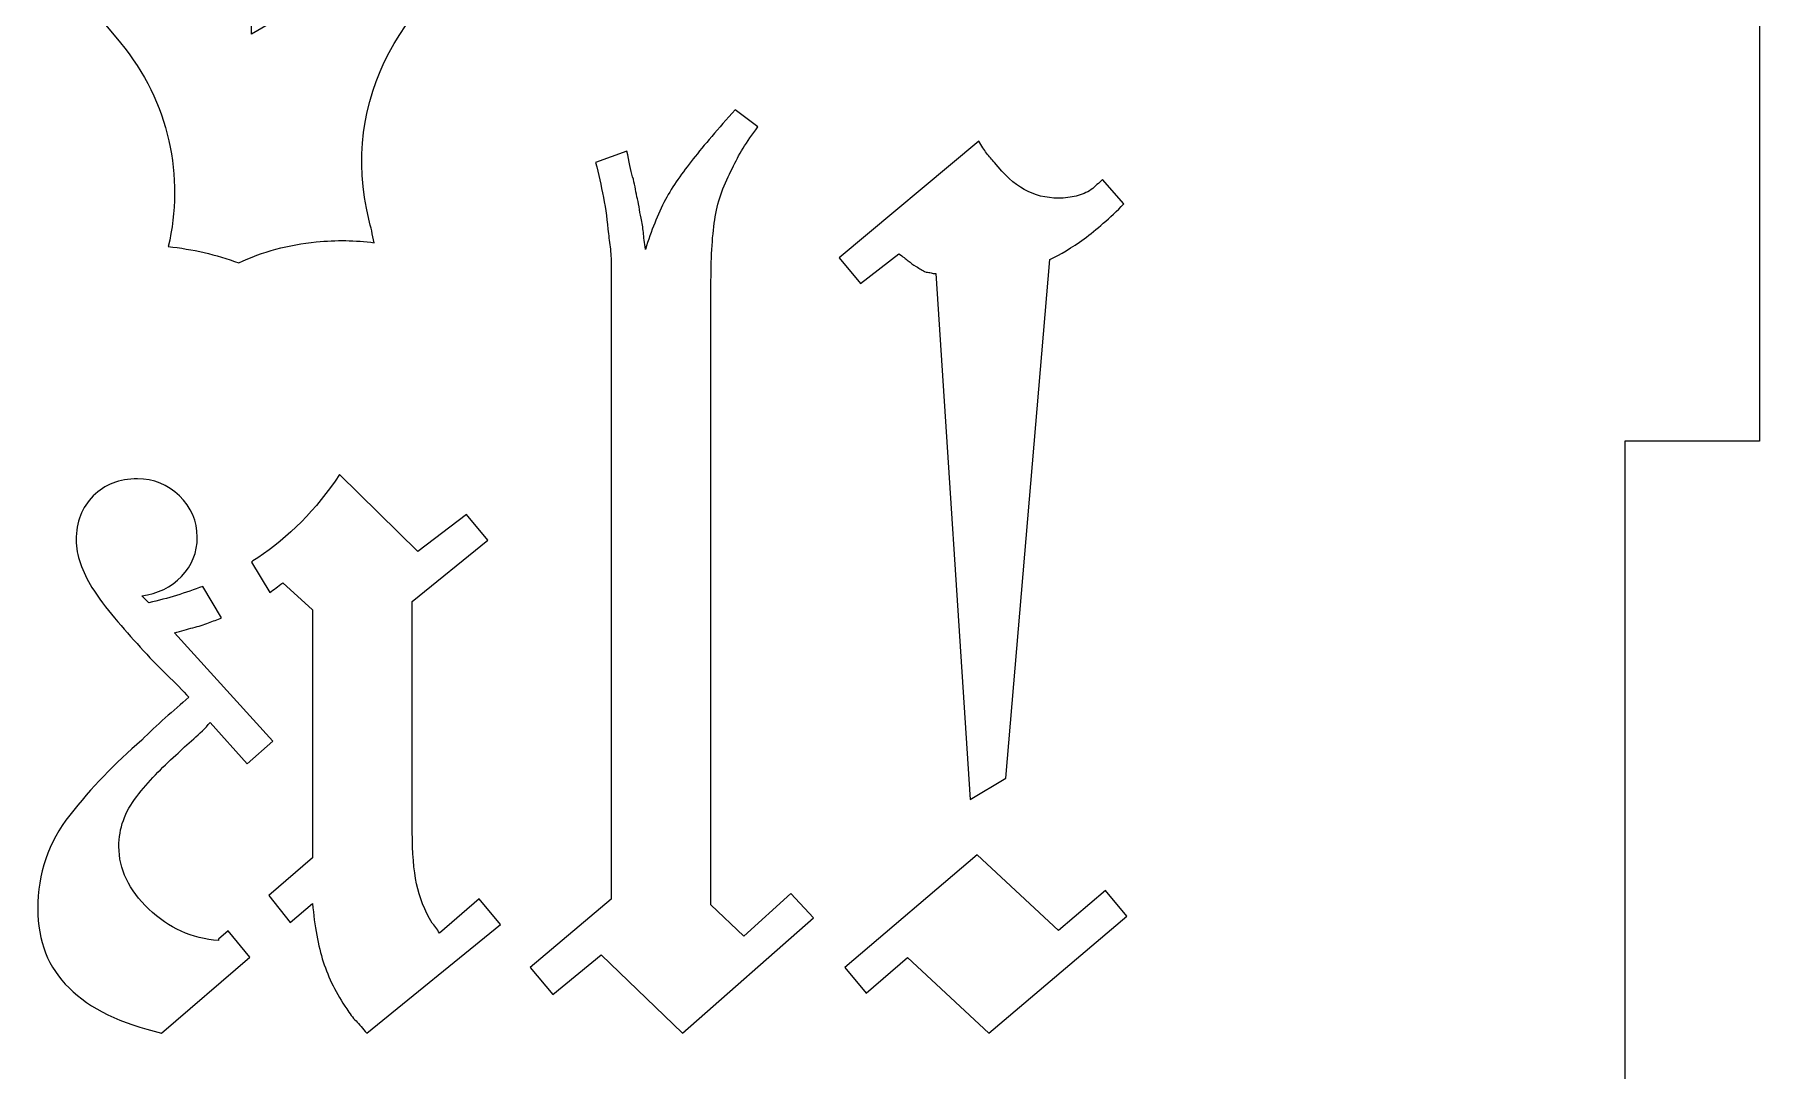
# Model space of a CAD drawing. Header units: millimetres. Extents: x -1983 to 1983, y -412 to 412.
# Drawn here: x -1914.03 to -1875.64, y 26.34 to 49.38 of the extents above; entities that cross this region are included whole.
import ezdxf

# ---------------------------------------------------------------- set-up
doc = ezdxf.new("R2010")
doc.units = ezdxf.units.MM
doc.header["$MEASUREMENT"] = 0
doc.layers.add('Camada 1', color=7, linetype='Continuous')

msp = doc.modelspace()

# ---------------------------------------------------------------- linework, layer by layer
at = {"layer": 'Camada 1', "color": 250, "lineweight": 9}
for points, knots in [([(-1919.0411, -23.2674), (-1919.0411, -23.2674), (-1898.8411, -23.2674), (-1898.8411, -23.2674), (-1898.8411, -23.2674), (-1898.8411, -23.2674), (-1898.8411, -20.2674), (-1898.8411, -20.2674), (-1898.8411, -20.2674), (-1898.8411, -20.2674), (-1878.6411, -20.2674), (-1878.6411, -20.2674), (-1878.6411, -20.2674), (-1878.6411, -20.2674), (-1878.6411, -0.0674), (-1878.6411, -0.0674), (-1878.6411, -0.0674), (-1878.6411, -0.0674), (-1875.6411, -0.0674), (-1875.6411, -0.0674), (-1875.6411, -0.0674), (-1875.6411, -0.0674), (-1875.6411, 20.1326), (-1875.6411, 20.1326), (-1875.6411, 20.1326), (-1875.6411, 20.1326), (-1878.6411, 20.1326), (-1878.6411, 20.1326), (-1878.6411, 20.1326), (-1878.6411, 20.1326), (-1878.6411, 40.3326), (-1878.6411, 40.3326), (-1878.6411, 40.3326), (-1878.6411, 40.3326), (-1875.6411, 40.3326), (-1875.6411, 40.3326), (-1875.6411, 40.3326), (-1875.6411, 40.3326), (-1875.6411, 60.5326), (-1875.6411, 60.5326), (-1875.6411, 60.5326), (-1875.6411, 60.5326), (-1878.6411, 60.5326), (-1878.6411, 60.5326), (-1878.6411, 60.5326), (-1878.6411, 60.5326), (-1878.6411, 80.7326), (-1878.6411, 80.7326), (-1878.6411, 80.7326), (-1878.6411, 80.7326), (-1898.8411, 80.7326), (-1898.8411, 80.7326), (-1898.8411, 80.7326), (-1898.8411, 80.7326), (-1898.8411, 83.7326), (-1898.8411, 83.7326), (-1898.8411, 83.7326), (-1898.8411, 83.7326), (-1919.0411, 83.7326), (-1919.0411, 83.7326), (-1919.0411, 83.7326), (-1919.0411, 83.7326), (-1919.0411, 80.7326), (-1919.0411, 80.7326), (-1919.0411, 80.7326), (-1919.0411, 80.7326), (-1939.2411, 80.7326), (-1939.2411, 80.7326), (-1939.2411, 80.7326), (-1939.2411, 80.7326), (-1939.2411, 83.7326), (-1939.2411, 83.7326), (-1939.2411, 83.7326), (-1939.2411, 83.7326), (-1959.4411, 83.7326), (-1959.4411, 83.7326), (-1959.4411, 83.7326), (-1959.4411, 83.7326), (-1959.4411, 80.7326), (-1959.4411, 80.7326), (-1959.4411, 80.7326), (-1959.4411, 80.7326), (-1979.6411, 80.7326), (-1979.6411, 80.7326), (-1979.6411, 80.7326), (-1979.6411, 80.7326), (-1979.6411, 60.5326), (-1979.6411, 60.5326), (-1979.6411, 60.5326), (-1979.6411, 60.5326), (-1982.6411, 60.5326), (-1982.6411, 60.5326), (-1982.6411, 60.5326), (-1982.6411, 60.5326), (-1982.6411, 40.3326), (-1982.6411, 40.3326), (-1982.6411, 40.3326), (-1982.6411, 40.3326), (-1979.6411, 40.3326), (-1979.6411, 40.3326), (-1979.6411, 40.3326), (-1979.6411, 40.3326), (-1979.6411, 20.1326), (-1979.6411, 20.1326), (-1979.6411, 20.1326), (-1979.6411, 20.1326), (-1982.6411, 20.1326), (-1982.6411, 20.1326), (-1982.6411, 20.1326), (-1982.6411, 20.1326), (-1982.6411, -0.0674), (-1982.6411, -0.0674), (-1982.6411, -0.0674), (-1982.6411, -0.0674), (-1979.6411, -0.0674), (-1979.6411, -0.0674), (-1979.6411, -0.0674), (-1979.6411, -0.0674), (-1979.6411, -20.2674), (-1979.6411, -20.2674), (-1979.6411, -20.2674), (-1979.6411, -20.2674), (-1959.4411, -20.2674), (-1959.4411, -20.2674), (-1959.4411, -20.2674), (-1959.4411, -20.2674), (-1959.4411, -23.2674), (-1959.4411, -23.2674), (-1959.4411, -23.2674), (-1959.4411, -23.2674), (-1939.2411, -23.2674), (-1939.2411, -23.2674), (-1939.2411, -23.2674), (-1939.2411, -23.2674), (-1939.2411, -20.2674), (-1939.2411, -20.2674), (-1939.2411, -20.2674), (-1939.2411, -20.2674), (-1919.0411, -20.2674), (-1919.0411, -20.2674), (-1919.0411, -20.2674), (-1919.0411, -20.2674), (-1919.0411, -23.2674), (-1919.0411, -23.2674)], [0, 0, 0, 0, 0.027027, 0.027027, 0.027027, 0.027027, 0.0540541, 0.0540541, 0.0540541, 0.0540541, 0.0810811, 0.0810811, 0.0810811, 0.0810811, 0.1081081, 0.1081081, 0.1081081, 0.1081081, 0.1351351, 0.1351351, 0.1351351, 0.1351351, 0.1621622, 0.1621622, 0.1621622, 0.1621622, 0.1891892, 0.1891892, 0.1891892, 0.1891892, 0.2162162, 0.2162162, 0.2162162, 0.2162162, 0.2432432, 0.2432432, 0.2432432, 0.2432432, 0.2702703, 0.2702703, 0.2702703, 0.2702703, 0.2972973, 0.2972973, 0.2972973, 0.2972973, 0.3243243, 0.3243243, 0.3243243, 0.3243243, 0.3513514, 0.3513514, 0.3513514, 0.3513514, 0.3783784, 0.3783784, 0.3783784, 0.3783784, 0.4054054, 0.4054054, 0.4054054, 0.4054054, 0.4324324, 0.4324324, 0.4324324, 0.4324324, 0.4594595, 0.4594595, 0.4594595, 0.4594595, 0.4864865, 0.4864865, 0.4864865, 0.4864865, 0.5135135, 0.5135135, 0.5135135, 0.5135135, 0.5405405, 0.5405405, 0.5405405, 0.5405405, 0.5675676, 0.5675676, 0.5675676, 0.5675676, 0.5945946, 0.5945946, 0.5945946, 0.5945946, 0.6216216, 0.6216216, 0.6216216, 0.6216216, 0.6486486, 0.6486486, 0.6486486, 0.6486486, 0.6756757, 0.6756757, 0.6756757, 0.6756757, 0.7027027, 0.7027027, 0.7027027, 0.7027027, 0.7297297, 0.7297297, 0.7297297, 0.7297297, 0.7567568, 0.7567568, 0.7567568, 0.7567568, 0.7837838, 0.7837838, 0.7837838, 0.7837838, 0.8108108, 0.8108108, 0.8108108, 0.8108108, 0.8378378, 0.8378378, 0.8378378, 0.8378378, 0.8648649, 0.8648649, 0.8648649, 0.8648649, 0.8918919, 0.8918919, 0.8918919, 0.8918919, 0.9189189, 0.9189189, 0.9189189, 0.9189189, 0.9459459, 0.9459459, 0.9459459, 0.9459459, 1, 1, 1, 1]), ([(-1903.1816, 51.4725), (-1903.1816, 51.4725), (-1903.3221, 51.4215), (-1903.3221, 51.4215), (-1903.3221, 51.4215), (-1905.8367, 50.5069), (-1907.2399, 47.8669), (-1906.5907, 45.271), (-1906.5907, 45.271), (-1906.5473, 45.0975), (-1906.5083, 44.923), (-1906.4731, 44.7477), (-1906.4731, 44.7477), (-1906.8884, 44.8049), (-1907.3189, 44.8119), (-1907.7615, 44.7675), (-1907.7615, 44.7675), (-1908.3831, 44.7049), (-1908.961, 44.548), (-1909.4878, 44.3008), (-1909.4878, 44.3008), (-1909.9901, 44.4849), (-1910.5159, 44.6071), (-1911.0565, 44.6631), (-1911.0565, 44.6631), (-1910.6911, 46.2047), (-1911.032, 47.8919), (-1912.1199, 49.1972), (-1912.1199, 49.1972), (-1912.1199, 49.1972), (-1912.5953, 49.7677), (-1912.5953, 49.7677), (-1912.5953, 49.7677), (-1912.6649, 49.8514), (-1912.7363, 49.9324), (-1912.809, 50.0107), (-1912.809, 50.0107), (-1911.9623, 51.2007), (-1911.6671, 52.533), (-1911.9317, 53.969), (-1911.9317, 53.969), (-1912.0064, 54.3745), (-1912.12, 54.7563), (-1912.2716, 55.1137), (-1912.2716, 55.1137), (-1912.2716, 55.1137), (-1911.7962, 54.8394), (-1911.7962, 54.8394), (-1911.7962, 54.8394), (-1911.7962, 54.8394), (-1905.2617, 58.6119), (-1905.2617, 58.6119), (-1905.2617, 58.6119), (-1905.2617, 58.6119), (-1906.5035, 57.1117), (-1906.5035, 57.1117), (-1906.5035, 57.1117), (-1906.5035, 57.1117), (-1908.1291, 56.8974), (-1908.1291, 56.8974), (-1908.1291, 56.8974), (-1908.1291, 56.8974), (-1908.6279, 55.5975), (-1908.6279, 55.5975), (-1908.6279, 55.5975), (-1908.6279, 55.5975), (-1907.5457, 54.7203), (-1907.5457, 54.7203), (-1907.5457, 54.7203), (-1907.5457, 54.7203), (-1906.0442, 55.3422), (-1906.0442, 55.3422), (-1906.0442, 55.3422), (-1906.0442, 55.3422), (-1907.5524, 52.8485), (-1907.5524, 52.8485), (-1907.5524, 52.8485), (-1907.5524, 52.8485), (-1908.3178, 51.2109), (-1908.3178, 51.2109), (-1908.3178, 51.2109), (-1908.3178, 51.2109), (-1908.7936, 51.4855), (-1908.7936, 51.4855), (-1908.7936, 51.4855), (-1908.7936, 51.4855), (-1908.7936, 50.5399), (-1908.7936, 50.5399), (-1908.7936, 50.5399), (-1908.7936, 50.5399), (-1909.2029, 50.7774), (-1909.2029, 50.7774), (-1909.2029, 50.7774), (-1909.2029, 50.7774), (-1909.2029, 49.3881), (-1909.2029, 49.3881), (-1909.2029, 49.3881), (-1909.2029, 49.3881), (-1907.9988, 50.0821), (-1907.9988, 50.0821), (-1907.9988, 50.0821), (-1907.9988, 50.0821), (-1908.4076, 50.318), (-1908.4076, 50.318), (-1908.4076, 50.318), (-1908.4076, 50.318), (-1907.5897, 50.7909), (-1907.5897, 50.7909), (-1907.5897, 50.7909), (-1907.5897, 50.7909), (-1908.0646, 51.0654), (-1908.0646, 51.0654), (-1908.0646, 51.0654), (-1908.0646, 51.0654), (-1907.0296, 52.5479), (-1907.0296, 52.5479), (-1907.0296, 52.5479), (-1907.0296, 52.5479), (-1905.6251, 55.1), (-1905.6251, 55.1), (-1905.6251, 55.1), (-1905.6251, 55.1), (-1905.4118, 53.4887), (-1905.4118, 53.4887), (-1905.4118, 53.4887), (-1905.4118, 53.4887), (-1904.1121, 52.9901), (-1904.1121, 52.9901), (-1904.1121, 52.9901), (-1904.1121, 52.9901), (-1903.2354, 54.0724), (-1903.2354, 54.0724), (-1903.2354, 54.0724), (-1903.2354, 54.0724), (-1903.8627, 55.5868), (-1903.8627, 55.5868), (-1903.8627, 55.5868), (-1903.8627, 55.5868), (-1903.1816, 57.4175), (-1903.1816, 57.4175), (-1903.1816, 57.4175), (-1903.1816, 57.4175), (-1903.1816, 51.4725), (-1903.1816, 51.4725)], [0, 0, 0, 0, 0.027027, 0.027027, 0.027027, 0.027027, 0.0540541, 0.0540541, 0.0540541, 0.0540541, 0.0810811, 0.0810811, 0.0810811, 0.0810811, 0.1081081, 0.1081081, 0.1081081, 0.1081081, 0.1351351, 0.1351351, 0.1351351, 0.1351351, 0.1621622, 0.1621622, 0.1621622, 0.1621622, 0.1891892, 0.1891892, 0.1891892, 0.1891892, 0.2162162, 0.2162162, 0.2162162, 0.2162162, 0.2432432, 0.2432432, 0.2432432, 0.2432432, 0.2702703, 0.2702703, 0.2702703, 0.2702703, 0.2972973, 0.2972973, 0.2972973, 0.2972973, 0.3243243, 0.3243243, 0.3243243, 0.3243243, 0.3513514, 0.3513514, 0.3513514, 0.3513514, 0.3783784, 0.3783784, 0.3783784, 0.3783784, 0.4054054, 0.4054054, 0.4054054, 0.4054054, 0.4324324, 0.4324324, 0.4324324, 0.4324324, 0.4594595, 0.4594595, 0.4594595, 0.4594595, 0.4864865, 0.4864865, 0.4864865, 0.4864865, 0.5135135, 0.5135135, 0.5135135, 0.5135135, 0.5405405, 0.5405405, 0.5405405, 0.5405405, 0.5675676, 0.5675676, 0.5675676, 0.5675676, 0.5945946, 0.5945946, 0.5945946, 0.5945946, 0.6216216, 0.6216216, 0.6216216, 0.6216216, 0.6486486, 0.6486486, 0.6486486, 0.6486486, 0.6756757, 0.6756757, 0.6756757, 0.6756757, 0.7027027, 0.7027027, 0.7027027, 0.7027027, 0.7297297, 0.7297297, 0.7297297, 0.7297297, 0.7567568, 0.7567568, 0.7567568, 0.7567568, 0.7837838, 0.7837838, 0.7837838, 0.7837838, 0.8108108, 0.8108108, 0.8108108, 0.8108108, 0.8378378, 0.8378378, 0.8378378, 0.8378378, 0.8648649, 0.8648649, 0.8648649, 0.8648649, 0.8918919, 0.8918919, 0.8918919, 0.8918919, 0.9189189, 0.9189189, 0.9189189, 0.9189189, 0.9459459, 0.9459459, 0.9459459, 0.9459459, 1, 1, 1, 1]), ([(-1902.4951, 28.0229), (-1902.4951, 28.0229), (-1903.0023, 28.6251), (-1903.0023, 28.6251), (-1903.0023, 28.6251), (-1903.0023, 28.6251), (-1901.1956, 30.1465), (-1901.1956, 30.1465), (-1901.1956, 30.1465), (-1901.1956, 30.1465), (-1901.1956, 44.1875), (-1901.1956, 44.1875), (-1901.1956, 44.1875), (-1901.1956, 44.2932), (-1901.201, 44.4146), (-1901.2116, 44.552), (-1901.2116, 44.552), (-1901.2221, 44.6894), (-1901.2455, 44.8203), (-1901.259, 44.9482), (-1901.259, 44.9482), (-1901.2879, 45.222), (-1901.3172, 45.4923), (-1901.37, 45.7564), (-1901.37, 45.7564), (-1901.4228, 46.0205), (-1901.4808, 46.2795), (-1901.5442, 46.5329), (-1901.5442, 46.5329), (-1901.5442, 46.5329), (-1900.847, 46.7865), (-1900.847, 46.7865), (-1900.847, 46.7865), (-1900.8048, 46.554), (-1900.7625, 46.3638), (-1900.7202, 46.216), (-1900.7202, 46.216), (-1900.678, 46.068), (-1900.6544, 45.9188), (-1900.6252, 45.7722), (-1900.6252, 45.7722), (-1900.6122, 45.7068), (-1900.5882, 45.6348), (-1900.5776, 45.5504), (-1900.5776, 45.5504), (-1900.5671, 45.4659), (-1900.549, 45.3818), (-1900.53, 45.2968), (-1900.53, 45.2968), (-1900.5067, 45.1917), (-1900.493, 45.0855), (-1900.4826, 44.9798), (-1900.4826, 44.9798), (-1900.472, 44.8742), (-1900.4562, 44.7474), (-1900.435, 44.5996), (-1900.435, 44.5996), (-1900.3716, 44.8108), (-1900.3029, 45.0064), (-1900.229, 45.186), (-1900.229, 45.186), (-1900.155, 45.3655), (-1900.0817, 45.543), (-1899.9913, 45.7088), (-1899.9913, 45.7088), (-1899.8281, 46.0079), (-1899.6162, 46.3058), (-1899.3732, 46.6121), (-1899.3732, 46.6121), (-1899.1303, 46.9185), (-1898.8185, 47.283), (-1898.4382, 47.7057), (-1898.4382, 47.7057), (-1898.4382, 47.7057), (-1897.9311, 47.3253), (-1897.9311, 47.3253), (-1897.9311, 47.3253), (-1898.0578, 47.1563), (-1898.1688, 46.9978), (-1898.2639, 46.8499), (-1898.2639, 46.8499), (-1898.3589, 46.702), (-1898.4272, 46.5489), (-1898.5016, 46.4061), (-1898.5016, 46.4061), (-1898.681, 46.0623), (-1898.8185, 45.7088), (-1898.882, 45.3284), (-1898.882, 45.3284), (-1898.9452, 44.9482), (-1898.977, 44.4727), (-1898.977, 43.9022), (-1898.977, 43.9022), (-1898.977, 43.9022), (-1898.977, 30.0198), (-1898.977, 30.0198), (-1898.977, 30.0198), (-1898.977, 30.0198), (-1898.248, 29.3225), (-1898.248, 29.3225), (-1898.248, 29.3225), (-1898.248, 29.3225), (-1897.2021, 30.2734), (-1897.2021, 30.2734), (-1897.2021, 30.2734), (-1897.2021, 30.2734), (-1896.6949, 29.7345), (-1896.6949, 29.7345), (-1896.6949, 29.7345), (-1896.6949, 29.7345), (-1899.6108, 27.1671), (-1899.6108, 27.1671), (-1899.6108, 27.1671), (-1899.6108, 27.1671), (-1901.4175, 28.9104), (-1901.4175, 28.9104), (-1901.4175, 28.9104), (-1901.4175, 28.9104), (-1902.4951, 28.0229), (-1902.4951, 28.0229)], [0, 0, 0, 0, 0.0322581, 0.0322581, 0.0322581, 0.0322581, 0.0645161, 0.0645161, 0.0645161, 0.0645161, 0.0967742, 0.0967742, 0.0967742, 0.0967742, 0.1290323, 0.1290323, 0.1290323, 0.1290323, 0.1612903, 0.1612903, 0.1612903, 0.1612903, 0.1935484, 0.1935484, 0.1935484, 0.1935484, 0.2258065, 0.2258065, 0.2258065, 0.2258065, 0.2580645, 0.2580645, 0.2580645, 0.2580645, 0.2903226, 0.2903226, 0.2903226, 0.2903226, 0.3225806, 0.3225806, 0.3225806, 0.3225806, 0.3548387, 0.3548387, 0.3548387, 0.3548387, 0.3870968, 0.3870968, 0.3870968, 0.3870968, 0.4193548, 0.4193548, 0.4193548, 0.4193548, 0.4516129, 0.4516129, 0.4516129, 0.4516129, 0.483871, 0.483871, 0.483871, 0.483871, 0.516129, 0.516129, 0.516129, 0.516129, 0.5483871, 0.5483871, 0.5483871, 0.5483871, 0.5806452, 0.5806452, 0.5806452, 0.5806452, 0.6129032, 0.6129032, 0.6129032, 0.6129032, 0.6451613, 0.6451613, 0.6451613, 0.6451613, 0.6774194, 0.6774194, 0.6774194, 0.6774194, 0.7096774, 0.7096774, 0.7096774, 0.7096774, 0.7419355, 0.7419355, 0.7419355, 0.7419355, 0.7741935, 0.7741935, 0.7741935, 0.7741935, 0.8064516, 0.8064516, 0.8064516, 0.8064516, 0.8387097, 0.8387097, 0.8387097, 0.8387097, 0.8709677, 0.8709677, 0.8709677, 0.8709677, 0.9032258, 0.9032258, 0.9032258, 0.9032258, 0.9354839, 0.9354839, 0.9354839, 0.9354839, 1, 1, 1, 1]), ([(-1893.2085, 32.3652), (-1893.2085, 32.3652), (-1893.9692, 44.0608), (-1893.9692, 44.0608), (-1893.9692, 44.0608), (-1894.0114, 44.0608), (-1894.0484, 44.066), (-1894.0801, 44.0766), (-1894.0801, 44.0766), (-1894.1118, 44.0871), (-1894.1488, 44.0924), (-1894.191, 44.0924), (-1894.191, 44.0924), (-1894.2334, 44.1134), (-1894.2703, 44.1346), (-1894.302, 44.1558), (-1894.302, 44.1558), (-1894.3337, 44.1769), (-1894.3724, 44.1949), (-1894.4129, 44.2192), (-1894.4129, 44.2192), (-1894.4782, 44.2584), (-1894.5344, 44.3037), (-1894.5873, 44.346), (-1894.5873, 44.346), (-1894.64, 44.3882), (-1894.7087, 44.441), (-1894.7933, 44.5044), (-1894.7933, 44.5044), (-1894.7933, 44.5044), (-1895.649, 43.8388), (-1895.649, 43.8388), (-1895.649, 43.8388), (-1895.649, 43.8388), (-1896.1244, 44.4093), (-1896.1244, 44.4093), (-1896.1244, 44.4093), (-1896.1244, 44.4093), (-1893.0184, 47.0083), (-1893.0184, 47.0083), (-1893.0184, 47.0083), (-1892.9549, 46.9027), (-1892.8968, 46.8129), (-1892.844, 46.7391), (-1892.844, 46.7391), (-1892.7911, 46.6651), (-1892.7262, 46.6024), (-1892.6696, 46.5329), (-1892.6696, 46.5329), (-1892.4511, 46.264), (-1892.2364, 46.0575), (-1892.0041, 45.9307), (-1892.0041, 45.9307), (-1891.7717, 45.8041), (-1891.5181, 45.7406), (-1891.2434, 45.7406), (-1891.2434, 45.7406), (-1891.0955, 45.7406), (-1890.9633, 45.7564), (-1890.8473, 45.788), (-1890.8473, 45.788), (-1890.7309, 45.8199), (-1890.6145, 45.8591), (-1890.5145, 45.9307), (-1890.5145, 45.9307), (-1890.4658, 45.9654), (-1890.4299, 46.01), (-1890.3877, 46.0417), (-1890.3877, 46.0417), (-1890.3454, 46.0733), (-1890.3031, 46.1103), (-1890.2609, 46.1526), (-1890.2609, 46.1526), (-1890.2609, 46.1526), (-1889.7853, 45.6138), (-1889.7853, 45.6138), (-1889.7853, 45.6138), (-1890.1023, 45.2968), (-1890.3983, 45.038), (-1890.6729, 44.8372), (-1890.6729, 44.8372), (-1890.9475, 44.6366), (-1891.2011, 44.4833), (-1891.4336, 44.3777), (-1891.4336, 44.3777), (-1891.4336, 44.3777), (-1892.4161, 32.8406), (-1892.4161, 32.8406), (-1892.4161, 32.8406), (-1892.4161, 32.8406), (-1893.2085, 32.3652), (-1893.2085, 32.3652)], [0, 0, 0, 0, 0.0416667, 0.0416667, 0.0416667, 0.0416667, 0.0833333, 0.0833333, 0.0833333, 0.0833333, 0.125, 0.125, 0.125, 0.125, 0.1666667, 0.1666667, 0.1666667, 0.1666667, 0.2083333, 0.2083333, 0.2083333, 0.2083333, 0.25, 0.25, 0.25, 0.25, 0.2916667, 0.2916667, 0.2916667, 0.2916667, 0.3333333, 0.3333333, 0.3333333, 0.3333333, 0.375, 0.375, 0.375, 0.375, 0.4166667, 0.4166667, 0.4166667, 0.4166667, 0.4583333, 0.4583333, 0.4583333, 0.4583333, 0.5, 0.5, 0.5, 0.5, 0.5416667, 0.5416667, 0.5416667, 0.5416667, 0.5833333, 0.5833333, 0.5833333, 0.5833333, 0.625, 0.625, 0.625, 0.625, 0.6666667, 0.6666667, 0.6666667, 0.6666667, 0.7083333, 0.7083333, 0.7083333, 0.7083333, 0.75, 0.75, 0.75, 0.75, 0.7916667, 0.7916667, 0.7916667, 0.7916667, 0.8333333, 0.8333333, 0.8333333, 0.8333333, 0.875, 0.875, 0.875, 0.875, 0.9166667, 0.9166667, 0.9166667, 0.9166667, 1, 1, 1, 1]), ([(-1906.6393, 27.1671), (-1906.7238, 27.2728), (-1906.8031, 27.3625), (-1906.8771, 27.4366), (-1906.8771, 27.4366), (-1906.9509, 27.5105), (-1907.0196, 27.6003), (-1907.083, 27.706), (-1907.083, 27.706), (-1907.3154, 28.0441), (-1907.4897, 28.3927), (-1907.606, 28.7519), (-1907.606, 28.7519), (-1907.7221, 29.1111), (-1907.8014, 29.5444), (-1907.8437, 30.0514), (-1907.8437, 30.0514), (-1907.8437, 30.0514), (-1908.3404, 29.6249), (-1908.3404, 29.6249), (-1908.3404, 29.6249), (-1908.3404, 29.6249), (-1908.8156, 30.2262), (-1908.8156, 30.2262), (-1908.8156, 30.2262), (-1908.8156, 30.2262), (-1907.8437, 31.0656), (-1907.8437, 31.0656), (-1907.8437, 31.0656), (-1907.8437, 31.0656), (-1907.8437, 36.5806), (-1907.8437, 36.5806), (-1907.8437, 36.5806), (-1907.8437, 36.5806), (-1908.5093, 37.1828), (-1908.5093, 37.1828), (-1908.5093, 37.1828), (-1908.6111, 37.1037), (-1908.7068, 37.0321), (-1908.7965, 36.9681), (-1908.7965, 36.9681), (-1908.7965, 36.9681), (-1909.2059, 37.6465), (-1909.2059, 37.6465), (-1909.2059, 37.6465), (-1909.1581, 37.6763), (-1909.1106, 37.7067), (-1909.0639, 37.7376), (-1909.0639, 37.7376), (-1908.3773, 38.1918), (-1907.7698, 38.8098), (-1907.2414, 39.5917), (-1907.2414, 39.5917), (-1907.2414, 39.5917), (-1905.4982, 37.8801), (-1905.4982, 37.8801), (-1905.4982, 37.8801), (-1905.4982, 37.8801), (-1904.4206, 38.7042), (-1904.4206, 38.7042), (-1904.4206, 38.7042), (-1904.4206, 38.7042), (-1903.9452, 38.1337), (-1903.9452, 38.1337), (-1903.9452, 38.1337), (-1903.9452, 38.1337), (-1905.625, 36.7655), (-1905.625, 36.7655), (-1905.625, 36.7655), (-1905.625, 36.7655), (-1905.625, 31.6467), (-1905.625, 31.6467), (-1905.625, 31.6467), (-1905.625, 31.1819), (-1905.5932, 30.7962), (-1905.53, 30.4898), (-1905.53, 30.4898), (-1905.4665, 30.1836), (-1905.3503, 29.8929), (-1905.1812, 29.6129), (-1905.1812, 29.6129), (-1905.1602, 29.5918), (-1905.1338, 29.5602), (-1905.102, 29.5179), (-1905.102, 29.5179), (-1905.0704, 29.4756), (-1905.044, 29.4333), (-1905.0228, 29.3911), (-1905.0228, 29.3911), (-1905.0228, 29.3911), (-1904.1353, 30.1571), (-1904.1353, 30.1571), (-1904.1353, 30.1571), (-1904.1353, 30.1571), (-1903.6599, 29.5813), (-1903.6599, 29.5813), (-1903.6599, 29.5813), (-1903.6599, 29.5813), (-1906.6393, 27.1671), (-1906.6393, 27.1671)], [0, 0, 0, 0, 0.0384615, 0.0384615, 0.0384615, 0.0384615, 0.0769231, 0.0769231, 0.0769231, 0.0769231, 0.1153846, 0.1153846, 0.1153846, 0.1153846, 0.1538462, 0.1538462, 0.1538462, 0.1538462, 0.1923077, 0.1923077, 0.1923077, 0.1923077, 0.2307692, 0.2307692, 0.2307692, 0.2307692, 0.2692308, 0.2692308, 0.2692308, 0.2692308, 0.3076923, 0.3076923, 0.3076923, 0.3076923, 0.3461538, 0.3461538, 0.3461538, 0.3461538, 0.3846154, 0.3846154, 0.3846154, 0.3846154, 0.4230769, 0.4230769, 0.4230769, 0.4230769, 0.4615385, 0.4615385, 0.4615385, 0.4615385, 0.5, 0.5, 0.5, 0.5, 0.5384615, 0.5384615, 0.5384615, 0.5384615, 0.5769231, 0.5769231, 0.5769231, 0.5769231, 0.6153846, 0.6153846, 0.6153846, 0.6153846, 0.6538462, 0.6538462, 0.6538462, 0.6538462, 0.6923077, 0.6923077, 0.6923077, 0.6923077, 0.7307692, 0.7307692, 0.7307692, 0.7307692, 0.7692308, 0.7692308, 0.7692308, 0.7692308, 0.8076923, 0.8076923, 0.8076923, 0.8076923, 0.8461538, 0.8461538, 0.8461538, 0.8461538, 0.8846154, 0.8846154, 0.8846154, 0.8846154, 0.9230769, 0.9230769, 0.9230769, 0.9230769, 1, 1, 1, 1]), ([(-1909.2393, 28.8532), (-1909.2393, 28.8532), (-1911.2034, 27.1671), (-1911.2034, 27.1671), (-1911.2034, 27.1671), (-1912.112, 27.3784), (-1912.7986, 27.7113), (-1913.2636, 28.1709), (-1913.2636, 28.1709), (-1913.7284, 28.6251), (-1913.9609, 29.2115), (-1913.9609, 29.9352), (-1913.9609, 29.9352), (-1913.9609, 30.717), (-1913.7231, 31.409), (-1913.2477, 32.0165), (-1913.2477, 32.0165), (-1912.7723, 32.6188), (-1912.2388, 33.1735), (-1911.6471, 33.6858), (-1911.6471, 33.6858), (-1911.4781, 33.8549), (-1911.3037, 34.0187), (-1911.1241, 34.177), (-1911.1241, 34.177), (-1910.9445, 34.3355), (-1910.7701, 34.4887), (-1910.6011, 34.6366), (-1910.6011, 34.6366), (-1910.728, 34.7845), (-1910.8918, 34.9537), (-1911.0924, 35.1438), (-1911.0924, 35.1438), (-1911.2932, 35.3339), (-1911.4886, 35.5399), (-1911.6788, 35.7513), (-1911.6788, 35.7513), (-1911.869, 35.9626), (-1912.0592, 36.1792), (-1912.2492, 36.4012), (-1912.2492, 36.4012), (-1912.4394, 36.623), (-1912.6086, 36.85), (-1912.7565, 37.0826), (-1912.7565, 37.0826), (-1912.8621, 37.2568), (-1912.9466, 37.4312), (-1913.01, 37.6107), (-1913.01, 37.6107), (-1913.0734, 37.7903), (-1913.105, 37.9646), (-1913.105, 38.1337), (-1913.105, 38.1337), (-1913.105, 38.5352), (-1912.9783, 38.8627), (-1912.7247, 39.1163), (-1912.7247, 39.1163), (-1912.4712, 39.3698), (-1912.1437, 39.4967), (-1911.7422, 39.4967), (-1911.7422, 39.4967), (-1911.383, 39.4967), (-1911.0714, 39.3698), (-1910.8072, 39.1163), (-1910.8072, 39.1163), (-1910.543, 38.8627), (-1910.4109, 38.5562), (-1910.4109, 38.1972), (-1910.4109, 38.1972), (-1910.4109, 37.859), (-1910.5272, 37.5685), (-1910.7596, 37.3254), (-1910.7596, 37.3254), (-1910.992, 37.0826), (-1911.2879, 36.9398), (-1911.6471, 36.8976), (-1911.6471, 36.8976), (-1911.6471, 36.8976), (-1911.4886, 36.7391), (-1911.4886, 36.7391), (-1911.4886, 36.7391), (-1911.0638, 36.8357), (-1910.6642, 36.9576), (-1910.2901, 37.1049), (-1910.2901, 37.1049), (-1910.2901, 37.1049), (-1909.8678, 36.405), (-1909.8678, 36.405), (-1909.8678, 36.405), (-1909.9611, 36.3652), (-1910.0576, 36.3288), (-1910.1574, 36.2953), (-1910.1574, 36.2953), (-1910.2631, 36.2532), (-1910.3793, 36.2161), (-1910.5062, 36.1845), (-1910.5062, 36.1845), (-1910.6328, 36.1528), (-1910.7701, 36.1157), (-1910.9181, 36.0735), (-1910.9181, 36.0735), (-1910.9181, 36.0735), (-1908.7311, 33.6647), (-1908.7311, 33.6647), (-1908.7311, 33.6647), (-1908.7311, 33.6647), (-1909.3017, 33.1575), (-1909.3017, 33.1575), (-1909.3017, 33.1575), (-1909.3017, 33.1575), (-1910.1257, 34.0767), (-1910.1257, 34.0767), (-1910.1257, 34.0767), (-1910.2313, 33.9499), (-1910.3529, 33.8285), (-1910.4902, 33.7123), (-1910.4902, 33.7123), (-1910.6276, 33.5959), (-1910.7596, 33.4745), (-1910.8863, 33.3476), (-1910.8863, 33.3476), (-1911.2034, 33.0731), (-1911.4939, 32.7666), (-1911.758, 32.4286), (-1911.758, 32.4286), (-1912.0222, 32.0904), (-1912.1542, 31.7206), (-1912.1542, 31.3192), (-1912.1542, 31.3192), (-1912.1542, 30.8121), (-1911.9324, 30.3472), (-1911.4886, 29.9247), (-1911.4886, 29.9247), (-1911.0449, 29.5021), (-1910.5272, 29.2696), (-1909.9355, 29.2273), (-1909.9355, 29.2273), (-1909.9355, 29.2273), (-1909.9355, 29.2589), (-1909.9355, 29.2589), (-1909.9355, 29.2589), (-1909.9355, 29.2589), (-1909.7207, 29.4445), (-1909.7207, 29.4445), (-1909.7207, 29.4445), (-1909.7207, 29.4445), (-1909.2393, 28.8532), (-1909.2393, 28.8532)], [0, 0, 0, 0, 0.0263158, 0.0263158, 0.0263158, 0.0263158, 0.0526316, 0.0526316, 0.0526316, 0.0526316, 0.0789474, 0.0789474, 0.0789474, 0.0789474, 0.1052632, 0.1052632, 0.1052632, 0.1052632, 0.1315789, 0.1315789, 0.1315789, 0.1315789, 0.1578947, 0.1578947, 0.1578947, 0.1578947, 0.1842105, 0.1842105, 0.1842105, 0.1842105, 0.2105263, 0.2105263, 0.2105263, 0.2105263, 0.2368421, 0.2368421, 0.2368421, 0.2368421, 0.2631579, 0.2631579, 0.2631579, 0.2631579, 0.2894737, 0.2894737, 0.2894737, 0.2894737, 0.3157895, 0.3157895, 0.3157895, 0.3157895, 0.3421053, 0.3421053, 0.3421053, 0.3421053, 0.3684211, 0.3684211, 0.3684211, 0.3684211, 0.3947368, 0.3947368, 0.3947368, 0.3947368, 0.4210526, 0.4210526, 0.4210526, 0.4210526, 0.4473684, 0.4473684, 0.4473684, 0.4473684, 0.4736842, 0.4736842, 0.4736842, 0.4736842, 0.5, 0.5, 0.5, 0.5, 0.5263158, 0.5263158, 0.5263158, 0.5263158, 0.5526316, 0.5526316, 0.5526316, 0.5526316, 0.5789474, 0.5789474, 0.5789474, 0.5789474, 0.6052632, 0.6052632, 0.6052632, 0.6052632, 0.6315789, 0.6315789, 0.6315789, 0.6315789, 0.6578947, 0.6578947, 0.6578947, 0.6578947, 0.6842105, 0.6842105, 0.6842105, 0.6842105, 0.7105263, 0.7105263, 0.7105263, 0.7105263, 0.7368421, 0.7368421, 0.7368421, 0.7368421, 0.7631579, 0.7631579, 0.7631579, 0.7631579, 0.7894737, 0.7894737, 0.7894737, 0.7894737, 0.8157895, 0.8157895, 0.8157895, 0.8157895, 0.8421053, 0.8421053, 0.8421053, 0.8421053, 0.8684211, 0.8684211, 0.8684211, 0.8684211, 0.8947368, 0.8947368, 0.8947368, 0.8947368, 0.9210526, 0.9210526, 0.9210526, 0.9210526, 0.9473684, 0.9473684, 0.9473684, 0.9473684, 1, 1, 1, 1]), ([(-1895.9977, 28.6251), (-1895.9977, 28.6251), (-1893.05, 31.1291), (-1893.05, 31.1291), (-1893.05, 31.1291), (-1893.05, 31.1291), (-1891.2434, 29.4492), (-1891.2434, 29.4492), (-1891.2434, 29.4492), (-1891.2434, 29.4492), (-1890.1974, 30.3366), (-1890.1974, 30.3366), (-1890.1974, 30.3366), (-1890.1974, 30.3366), (-1889.722, 29.7662), (-1889.722, 29.7662), (-1889.722, 29.7662), (-1889.722, 29.7662), (-1892.7964, 27.1671), (-1892.7964, 27.1671), (-1892.7964, 27.1671), (-1892.7964, 27.1671), (-1894.6031, 28.8469), (-1894.6031, 28.8469), (-1894.6031, 28.8469), (-1894.6031, 28.8469), (-1895.5223, 28.0547), (-1895.5223, 28.0547), (-1895.5223, 28.0547), (-1895.5223, 28.0547), (-1895.9977, 28.6251), (-1895.9977, 28.6251)], [0, 0, 0, 0, 0.1111111, 0.1111111, 0.1111111, 0.1111111, 0.2222222, 0.2222222, 0.2222222, 0.2222222, 0.3333333, 0.3333333, 0.3333333, 0.3333333, 0.4444444, 0.4444444, 0.4444444, 0.4444444, 0.5555556, 0.5555556, 0.5555556, 0.5555556, 0.6666667, 0.6666667, 0.6666667, 0.6666667, 0.7777778, 0.7777778, 0.7777778, 0.7777778, 1, 1, 1, 1])]:
    msp.add_open_spline(points, degree=3, knots=knots, dxfattribs=at)

doc.saveas('drawing.dxf')
